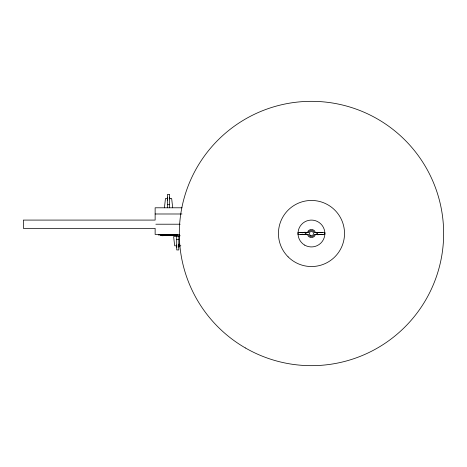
<?xml version="1.0" encoding="UTF-8"?>
<svg xmlns="http://www.w3.org/2000/svg" width="467" height="467" viewBox="0 0 467 467"><rect width="100%" height="100%" fill="white"/><g stroke="black" fill="none" stroke-linecap="round" stroke-linejoin="round"><path stroke-width="0.7" d="M179.48 234.452L155.137 234.452L155.137 228.345L23.35 228.345L23.35 220.085L155.137 220.085L155.137 207.792L181.984 207.792M176.684 236.518L176.719 249.938L178.785 249.938L178.82 236.518M167.49 207.78L167.525 194.354L169.591 194.354L169.626 207.78M164.425 207.78L165.458 198.487L167.525 198.487M302.709 234.165L300.077 234.539L307.449 234.58A4.133 4.133 0 0 0 315.429 234.58L318.109 234.562M320.823 232.759L322.796 232.473L315.429 232.438A4.133 4.133 0 0 0 307.449 232.438L305.436 232.449M315.073 232.473L315.429 232.438M307.449 234.58L307.8 234.539M302.091 232.467L303.427 232.461M167.525 197.167L167.525 200.139M169.591 197.191L169.848 198.977M169.095 198.487L171.658 198.487L172.691 207.78M167.525 204.68L169.591 204.68M155.137 213.991L181.984 213.991M155.861 224.213L180.18 224.213M305.208 232.216L302.99 232.473M317.723 234.796L319.942 234.539M158.26 234.965L177.478 234.965L177.466 234.452M160.344 235.485L180.163 235.485M161.95 235.742L167.449 235.485M179.818 236.518L173.625 236.518L174.658 245.811L176.719 245.811M176.719 239.612L178.785 239.612M178.785 245.811L180.852 245.811M307.449 232.438L307.8 232.473M315.073 234.539L315.429 234.58M323.047 234.539L320.088 234.539M317.63 232.473L317.63 234.539M316.807 232.473L316.807 234.539M306.066 232.473L306.066 234.539M305.243 232.473L305.243 234.539M302.844 232.473L299.884 232.473M176.719 245.099L176.719 247.125L176.462 245.099M175.154 235.485L167.811 235.485M174.862 234.965L174.862 235.485M308.757 231.959L308.541 232.473L298.016 232.473L298.016 234.539L308.541 234.539L308.757 235.059A3.1 3.1 0 0 0 314.122 235.059L314.332 234.539L324.863 234.539L324.863 232.473L314.332 232.473L314.122 231.959A3.1 3.1 0 0 0 308.757 231.959M179.042 244.13L178.785 247.101L179.042 244.124M288.116 256.862A33.04 33.04 0 0 0 343.397 242.052A33.04 33.04 0 0 0 302.931 201.586A33.04 33.04 0 0 0 288.116 256.862M245.397 347.962A132.167 132.167 0 0 0 443.65 233.5A132.167 132.167 0 0 0 245.397 119.038A132.167 132.167 0 0 0 245.397 347.962M310.403 235.298A2.066 2.066 0 0 0 313.503 233.506A2.066 2.066 0 0 0 310.403 231.72A2.066 2.066 0 0 0 310.403 235.298M304.723 245.134A13.426 13.426 0 0 0 324.863 233.506A13.426 13.426 0 0 0 304.723 221.883A13.426 13.426 0 0 0 304.723 245.134"/></g></svg>
